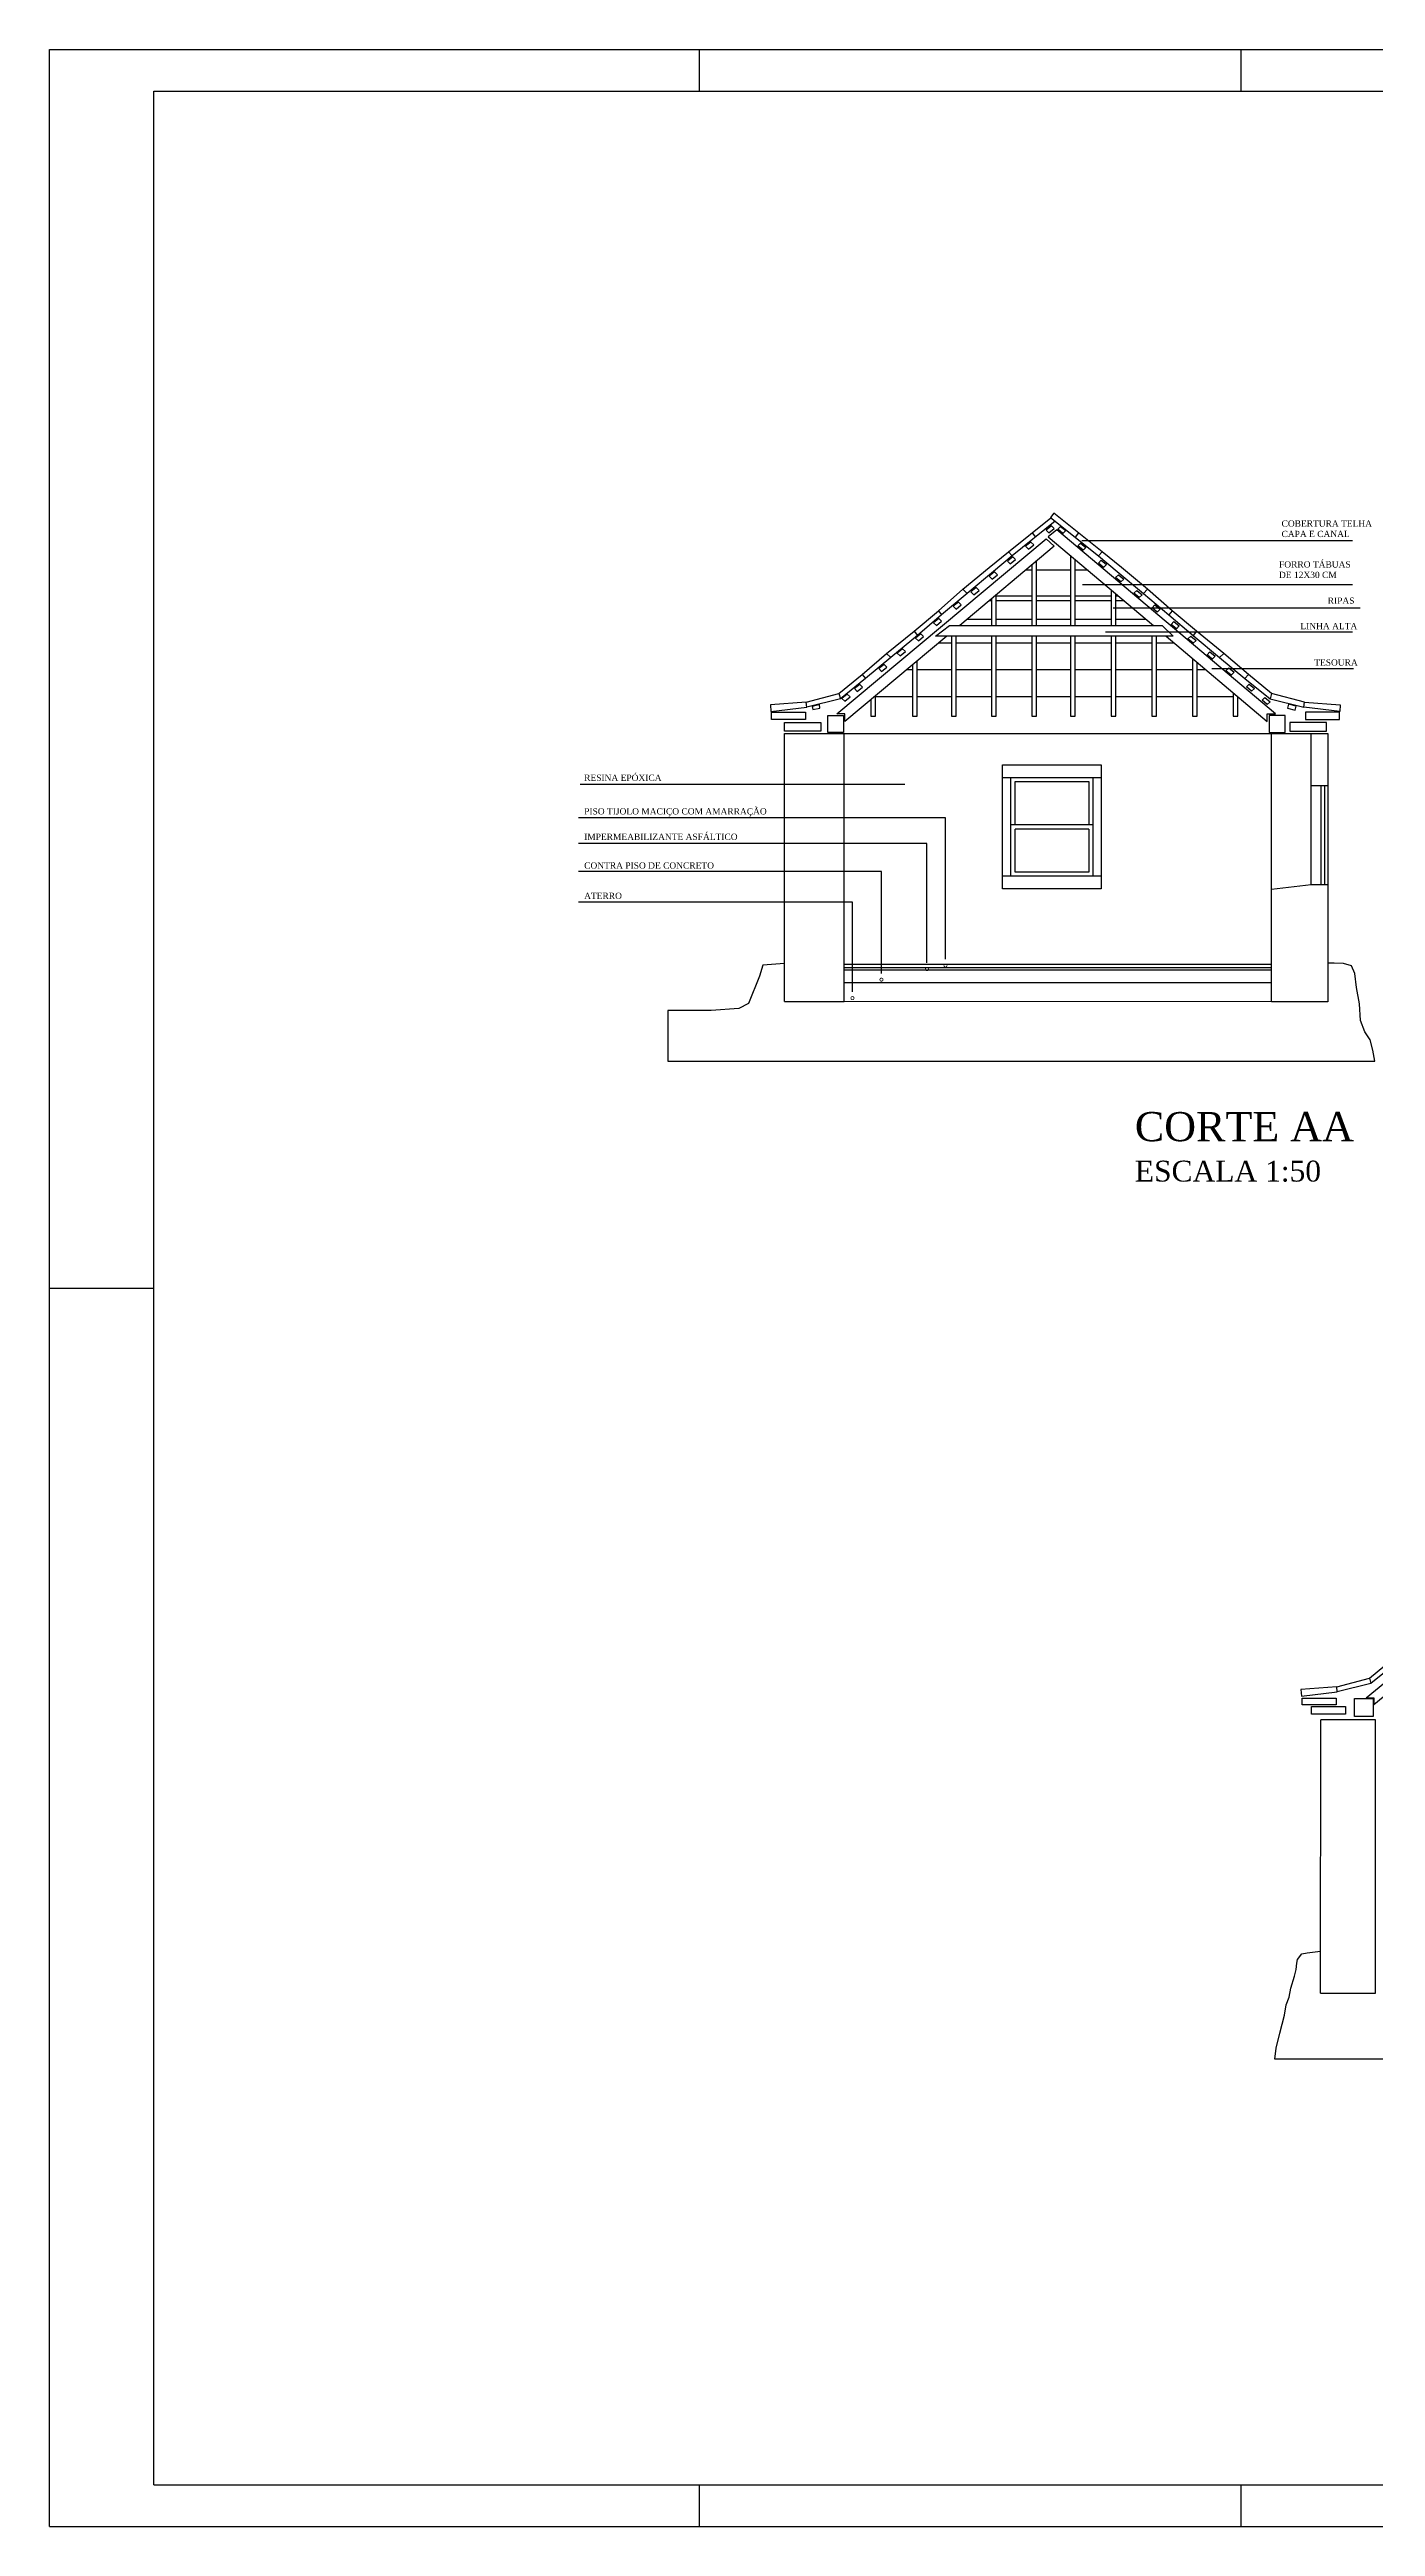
# Model space of a CAD drawing. Extents: x -1236 to 1911, y -280 to 323.
# Drawn here: x -53 to 265, y -271 to 323 of the extents above; entities that cross this region are included whole.
import ezdxf

# ---------------------------------------------------------------- set-up
doc = ezdxf.new("R2010")
doc.units = 0
doc.header["$MEASUREMENT"] = 0
doc.layers.get('0').update_dxf_attribs({"linetype": 'CONTINUOUS'})
for name, color, linetype in [('COBERTURA', 2, 'CONTINUOUS'), ('COTAS', 1, 'CONTINUOUS'), ('ESQUADRIAS', 2, 'CONTINUOUS'), ('MARGEXT', 2, 'CONTINUOUS'), ('MARGINT', 6, 'CONTINUOUS'), ('PAREDE', 1, 'CONTINUOUS'), ('PISO', 1, 'CONTINUOUS'), ('TEXTOS', 3, 'CONTINUOUS')]:
    doc.layers.add(name, color=color, linetype=linetype)
doc.dimstyles.get("Standard").update_dxf_attribs({"dimtxt": 0.18, "dimasz": 0.18, "dimexe": 0.18, "dimexo": 0.0625, "dimgap": 0.09, "dimtad": 0, "dimtih": 1, "dimtoh": 1, "dimdec": 4, "dimzin": 0, "dimdsep": 46, "dimtxsty": 'STANDARD', "dimcen": 0.09, "dimadec": 0, "dimazin": 0, "dimtfac": 1, "dimtdec": 4, "dimtofl": 0, "dimtmove": 0, "dimatfit": 3, "dimfxl": 1, "dimtolj": 1, "dimtzin": 0, "dimarcsym": 0})

# ---------------------------------------------------------------- blocks, each defined once
blk = doc.blocks.new('_DOTSMALL')
at = {"color": 0, "linetype": 'ByBlock', "const_width": 0.5}
blk.add_lwpolyline([(-0.0625, 0, 1), (0.0625, 0, 1)], format="xyb", close=True, dxfattribs=at)

msp = doc.modelspace()

# ---------------------------------------------------------------- linework, layer by layer
at = {"layer": 'COBERTURA', "color": 2}
for p, q in [((177.134163, 202.561327), (187.314985, 210.69496)), ((188.35324, 209.863132), (177.973125, 201.546808)), ((188.014679, 211.794922), (187.204398, 210.78356)), ((187.204398, 210.78356), (198.733355, 201.546808)), ((199.572316, 202.561327), (188.014679, 211.794922)), ((182.786318, 207.07693), (183.603115, 206.057435)), ((193.920162, 207.07693), (193.103364, 206.057435)), ((159.609251, 182.309631), (162.942324, 184.878155)), ((162.942324, 184.878155), (213.985947, 184.878155)), ((213.985947, 184.878155), (216.652407, 182.309631)), ((147.86581, 178.159511), (154.489205, 183.496759)), ((155.284012, 182.482243), (148.925556, 177.189102)), ((154.489205, 183.496759), (155.284012, 182.482243)), ((216.652407, 182.309631), (159.609251, 182.309631)), ((222.217274, 183.496759), (221.422467, 182.482243)), ((221.422467, 182.482243), (227.780923, 177.189102)), ((228.84067, 178.159511), (222.217274, 183.496759)), ((136.438436, 168.559249), (142.002085, 173.146638)), ((142.002085, 173.146638), (147.86581, 178.159511)), ((142.002085, 173.146638), (142.841046, 172.176229)), ((148.925556, 177.189102), (142.841046, 172.176229)), ((147.86581, 178.159511), (148.925556, 177.189102)), ((228.84067, 178.159511), (227.780923, 177.189102)), ((227.780923, 177.189102), (233.865433, 172.176229)), ((234.704395, 173.146638), (228.84067, 178.159511)), ((234.704395, 173.146638), (233.865433, 172.176229)), ((240.268044, 168.559249), (234.704395, 173.146638)), ((128.578681, 166.486103), (120.012428, 165.868568)), ((128.578681, 166.486103), (136.438436, 168.559249)), ((128.711144, 165.295146), (128.578681, 166.486103)), ((136.791685, 167.324182), (128.711144, 165.295146)), ((136.438436, 168.559249), (136.791685, 167.324182)), ((142.841046, 172.176229), (136.791685, 167.324182)), ((233.865433, 172.176229), (239.914795, 167.324182)), ((240.268044, 168.559249), (239.914795, 167.324182)), ((239.914795, 167.324182), (247.995335, 165.295146)), ((248.127799, 166.486103), (240.268044, 168.559249)), ((247.995335, 165.295146), (248.127799, 166.486103)), ((248.127799, 166.486103), (256.694052, 165.868568)), ((120.012428, 165.868568), (120.100737, 164.236517)), ((120.100737, 164.236517), (128.711144, 165.295146)), ((256.605742, 164.236517), (247.995335, 165.295146)), ((256.694052, 165.868568), (256.605742, 164.236517)), ((262.978639, -72.301852), (319.373073, -25.737149)), ((264.815703, -73.897392), (323.142494, -25.737149)), ((263.746018, -67.572822), (269.309668, -62.985433)), ((270.148629, -63.955842), (264.099267, -68.807889)), ((255.886263, -69.645968), (247.32001, -70.263503)), ((247.32001, -70.263503), (247.40832, -71.895554)), ((247.40832, -71.895554), (256.018727, -70.836925)), ((255.886263, -69.645968), (263.746018, -67.572822)), ((256.018727, -70.836925), (255.886263, -69.645968)), ((264.099267, -68.807889), (256.018727, -70.836925)), ((263.746018, -67.572822), (264.099267, -68.807889)), ((262.978639, -72.301852), (264.815703, -72.301852)), ((264.815703, -72.301852), (264.815703, -73.897392))]:
    msp.add_line(p, q, dxfattribs=at)
at = {"layer": 'COBERTURA', "color": 1}
for p, q in [((182.729751, 199.38251), (182.729751, 184.878155)), ((183.838028, 184.878155), (183.838028, 200.310847)), ((192.035194, 201.638543), (192.035194, 184.878155)), ((193.143471, 184.878155), (193.143471, 200.703643)), ((200.517292, 201.788161), (200.517292, 201.937066)), ((201.504878, 200.980132), (201.504878, 201.131003)), ((173.058034, 191.281096), (173.058034, 184.878155)), ((174.166311, 184.878155), (174.166311, 192.209432)), ((201.797301, 193.403603), (201.797301, 184.878155)), ((202.905577, 184.878155), (202.905577, 192.468703)), ((211.5095, 185.210762), (211.5095, 184.878155)), ((163.454217, 182.309631), (163.454217, 163.148074)), ((164.562494, 163.148074), (164.562494, 182.309631)), ((173.058034, 182.309631), (173.058034, 163.148074)), ((174.166311, 163.148074), (174.166311, 182.309631)), ((182.729751, 182.309631), (182.729751, 163.148074)), ((183.838028, 163.148074), (183.838028, 182.309631)), ((192.035194, 182.309631), (192.035194, 163.148074)), ((193.143471, 163.148074), (193.143471, 182.309631)), ((201.797301, 182.309631), (201.797301, 163.148074)), ((202.905577, 163.148074), (202.905577, 182.309631)), ((211.5095, 182.309631), (211.5095, 163.148074)), ((212.617777, 163.148074), (212.617777, 182.309631)), ((154.098864, 175.400141), (154.098864, 163.148074)), ((155.20714, 163.148074), (155.20714, 176.328477)), ((221.271606, 176.975822), (221.271606, 163.148074)), ((222.379883, 163.148074), (222.379883, 176.040922)), ((144.114291, 167.036666), (144.114291, 163.148074)), ((145.222568, 163.148074), (145.222568, 167.965002)), ((231.078909, 168.702756), (231.078909, 163.148074)), ((232.187186, 163.148074), (232.187186, 167.767856)), ((144.114291, 163.148074), (145.222568, 163.148074)), ((154.098864, 163.148074), (155.20714, 163.148074)), ((163.454217, 163.148074), (164.562494, 163.148074)), ((173.058034, 163.148074), (174.166311, 163.148074)), ((182.729751, 163.148074), (183.838028, 163.148074)), ((192.035194, 163.148074), (193.143471, 163.148074)), ((201.797301, 163.148074), (202.905577, 163.148074)), ((211.5095, 163.148074), (212.617777, 163.148074)), ((221.271606, 163.148074), (222.379883, 163.148074)), ((231.078909, 163.148074), (232.187186, 163.148074))]:
    msp.add_line(p, q, dxfattribs=at)
for points in [[(186.157688, 207.77372), (186.847595, 207.092736), (188.105702, 208.132341), (187.430901, 208.794945), (186.157688, 207.77372)], [(190.888587, 207.636189), (190.19868, 206.955206), (188.940573, 207.994811), (189.615374, 208.657415), (190.888587, 207.636189)], [(181.246849, 203.877057), (181.936756, 203.196073), (183.194863, 204.235678), (182.520062, 204.898282), (181.246849, 203.877057)], [(195.707633, 203.601996), (195.017726, 202.921013), (193.75962, 203.960618), (194.43442, 204.623222), (195.707633, 203.601996)], [(172.510868, 196.706517), (173.200775, 196.025534), (174.458882, 197.065139), (173.784081, 197.727743), (172.510868, 196.706517)], [(176.870957, 200.328122), (177.560864, 199.647139), (178.81897, 200.686743), (178.14417, 201.349348), (176.870957, 200.328122)], [(200.639546, 199.502578), (199.949639, 198.821595), (198.691532, 199.8612), (199.366333, 200.523804), (200.639546, 199.502578)], [(204.770159, 196.018504), (204.080252, 195.33752), (202.822145, 196.377125), (203.496946, 197.03973), (204.770159, 196.018504)], [(163.851914, 189.482576), (164.541821, 188.801593), (165.799927, 189.841198), (165.125127, 190.503802), (163.851914, 189.482576)], [(168.104882, 192.947384), (168.79479, 192.266401), (170.052896, 193.306006), (169.378095, 193.96861), (168.104882, 192.947384)], [(209.176144, 192.259371), (208.486237, 191.578387), (207.22813, 192.617992), (207.902931, 193.280597), (209.176144, 192.259371)], [(159.124657, 185.540072), (159.814564, 184.859088), (161.072671, 185.898693), (160.39787, 186.561298), (159.124657, 185.540072)], [(213.536233, 188.775296), (212.846326, 188.094313), (211.588219, 189.133917), (212.26302, 189.796522), (213.536233, 188.775296)], [(218.103266, 184.789877), (217.413359, 184.108893), (216.155252, 185.148498), (216.830053, 185.811103), (218.103266, 184.789877)], [(150.43721, 178.255293), (151.127117, 177.57431), (152.385224, 178.613914), (151.710423, 179.276519), (150.43721, 178.255293)], [(154.810464, 181.872624), (155.500371, 181.19164), (156.758478, 182.231245), (156.083677, 182.89385), (154.810464, 181.872624)], [(222.142086, 181.305802), (221.452179, 180.624819), (220.194073, 181.664423), (220.868873, 182.327028), (222.142086, 181.305802)], [(226.731654, 177.500826), (226.041747, 176.819842), (224.78364, 177.859447), (225.458441, 178.522052), (226.731654, 177.500826)], [(145.985328, 174.542004), (146.675235, 173.86102), (147.933342, 174.900625), (147.258541, 175.563229), (145.985328, 174.542004)], [(231.252652, 173.668782), (230.562745, 172.987798), (229.304638, 174.027403), (229.979439, 174.690008), (231.252652, 173.668782)], [(137.173358, 167.390483), (137.863265, 166.709499), (139.121372, 167.749104), (138.446571, 168.411709), (137.173358, 167.390483)], [(140.156578, 169.728479), (140.846485, 169.047496), (142.104591, 170.0871), (141.429791, 170.749705), (140.156578, 169.728479)], [(236.163488, 169.77212), (235.473581, 169.091137), (234.215474, 170.130742), (234.890275, 170.793346), (236.163488, 169.77212)], [(239.926933, 166.608947), (239.237026, 165.927964), (237.97892, 166.967569), (238.65372, 167.630173), (239.926933, 166.608947)], [(130.049399, 165.471089), (130.190006, 164.72206), (131.87726, 165.04976), (131.783523, 165.89242), (130.049399, 165.471089)], [(244.349407, 166.048552), (244.075617, 165.05502), (245.911443, 164.550747), (246.186818, 165.559295), (244.349407, 166.048552)]]:
    msp.add_lwpolyline(points, dxfattribs=at)
at = {"layer": 'COBERTURA', "color": 2}
for points in [[(172.497791, 198.76791), (177.134163, 202.561327), (177.973125, 201.546808), (173.513377, 197.841611)], [(204.208689, 198.76791), (199.572316, 202.561327), (198.733355, 201.546808), (203.193103, 197.841611)], [(166.211917, 193.627862), (172.497791, 198.76791)], [(173.513377, 197.841611), (167.183348, 192.525126)], [(203.193103, 197.841611), (209.523131, 192.525126)], [(210.494563, 193.627862), (204.208689, 198.76791)], [(160.295025, 188.422941), (166.211917, 193.627862), (167.183348, 192.525126), (161.089832, 187.408425)], [(216.411455, 188.422941), (210.494563, 193.627862), (209.523131, 192.525126), (215.616648, 187.408425)], [(154.489205, 183.496759), (160.295025, 188.422941), (161.089832, 187.408425), (155.284012, 182.482243)], [(222.217274, 183.496759), (216.411455, 188.422941), (215.616648, 187.408425), (221.422467, 182.482243)]]:
    msp.add_lwpolyline(points, dxfattribs=at)
for points in [[(247.584201, -72.3798), (255.800833, -72.3798), (255.800833, -73.928332), (247.584201, -73.928332)], [(249.832146, -74.392891), (257.971262, -74.392891), (257.971262, -76.173702), (249.832146, -76.173702)], [(260.172991, -72.457226), (264.668884, -72.457226), (264.668884, -76.793113), (260.172991, -76.793113)]]:
    msp.add_lwpolyline(points, close=True, dxfattribs=at)
at = {"layer": 'ESQUADRIAS', "color": 2}
for p, q in [((175.70073, 151.431125), (199.382256, 151.431125)), ((175.70073, 121.732704), (175.70073, 151.431125)), ((199.382256, 151.431125), (199.382256, 121.732704)), ((175.70073, 148.431125), (199.382256, 148.431125)), ((177.70073, 124.732704), (177.70073, 148.431125)), ((178.70073, 147.431125), (196.382256, 147.431125)), ((178.70073, 137.042289), (178.70073, 147.431125)), ((196.382256, 147.431125), (196.382256, 137.042289)), ((197.382256, 148.431125), (197.382256, 124.732704)), ((197.382256, 137.042289), (177.70073, 137.042289)), ((196.382256, 136.042289), (178.70073, 136.042289)), ((178.70073, 125.732704), (178.70073, 136.042289)), ((196.382256, 136.042289), (196.382256, 125.732704)), ((196.382256, 125.732704), (178.70073, 125.732704)), ((199.382256, 124.732704), (175.70073, 124.732704)), ((199.382256, 121.732704), (175.70073, 121.732704))]:
    msp.add_line(p, q, dxfattribs=at)
for points in [[(252.194495, 122.799286), (252.194495, 146.492496)], [(252.943971, 146.492496), (252.943971, 122.799286)]]:
    msp.add_lwpolyline(points, dxfattribs=at)
at = {"layer": 'MARGEXT'}
for p, q in [((-52.999999, -271), (-52.999999, 323)), ((-52.999999, 323), (788.000001, 323)), ((103.000001, 313), (103.000001, 323)), ((233.000001, 313), (233.000001, 323)), ((-52.999999, 26), (-27.999999, 26)), ((103.000001, -271), (103.000001, -261)), ((233.000001, -271), (233.000001, -261)), ((-52.999999, -271), (788.000001, -271))]:
    msp.add_line(p, q, dxfattribs=at)
at = {"layer": 'MARGINT'}
for p, q in [((-27.999999, -261), (-27.999999, 313)), ((-27.999999, 313), (778.000001, 313)), ((-27.999999, -261), (778.000001, -261))]:
    msp.add_line(p, q, dxfattribs=at)
at = {"layer": 'PAREDE', "color": 2}
for p, q in [((135.932071, 163.707099), (186.146393, 205.676328)), ((188.103743, 203.883979), (165.414007, 184.878155)), ((186.146393, 205.676328), (188.103743, 203.883979)), ((188.725909, 207.846916), (186.673687, 206.161306)), ((186.673687, 206.161306), (211.903789, 184.878155)), ((241.192492, 163.707099), (188.725909, 207.846916)), ((162.347625, 182.309631), (137.889181, 161.822266)), ((214.948644, 182.309631), (239.235382, 161.822266)), ((137.889181, 163.723242), (135.932071, 163.707099)), ((137.889181, 161.822266), (137.889181, 163.723242)), ((239.235382, 163.723242), (241.192492, 163.707099)), ((239.235382, 161.822266), (239.235382, 163.723242))]:
    msp.add_line(p, q, dxfattribs=at)
at = {"layer": 'PAREDE', "color": 7}
for p, q in [((123.338828, 158.971369), (253.785735, 158.971369)), ((253.785735, 158.971369), (253.785735, 94.653964)), ((240.251061, 94.653964), (240.251061, 121.613464))]:
    msp.add_line(p, q, dxfattribs=at)
at = {"layer": 'PAREDE', "color": 2}
for points in [[(120.223499, 164.12099), (128.378649, 164.12099), (128.378649, 162.349995), (120.223499, 162.349995)], [(123.355549, 161.582565), (132.10165, 161.582565), (132.10165, 159.516405), (123.355549, 159.516405)], [(133.75632, 163.294527), (137.538416, 163.294527), (137.538416, 159.221241), (133.75632, 159.221241)], [(243.488464, 163.294527), (239.706368, 163.294527), (239.706368, 159.221241), (243.488464, 159.221241)], [(253.418912, 161.582565), (244.672811, 161.582565), (244.672811, 159.516405), (253.418912, 159.516405)], [(256.550962, 164.12099), (248.395812, 164.12099), (248.395812, 162.349995), (256.550962, 162.349995)]]:
    msp.add_lwpolyline(points, close=True, dxfattribs=at)
at = {"layer": 'PAREDE', "color": 7}
for points in [[(123.338828, 94.73751), (123.338828, 158.971369)], [(252.008967, -143.10651), (252.097715, -77.567379)]]:
    msp.add_lwpolyline(points, dxfattribs=at)
at = {"layer": 'PISO', "color": 1}
for p, q in [((182.729751, 198.117374), (181.219393, 198.117374)), ((192.035194, 198.117374), (183.838028, 198.117374)), ((196.209363, 198.117374), (193.143471, 198.117374)), ((173.058034, 190.757703), (172.433192, 190.757703)), ((182.729751, 191.916177), (173.816214, 191.916177)), ((182.729751, 190.757703), (174.166311, 190.757703)), ((192.035194, 191.916177), (183.838028, 191.916177)), ((192.035194, 190.757703), (183.838028, 190.757703)), ((201.797301, 191.916177), (193.143471, 191.916177)), ((201.797301, 190.757703), (193.143471, 190.757703)), ((203.560569, 191.916177), (202.905577, 191.916177)), ((204.933881, 190.757703), (202.905577, 190.757703)), ((173.058034, 186.332766), (167.150567, 186.332766)), ((182.729751, 186.332766), (174.166311, 186.332766)), ((192.035194, 186.332766), (183.838028, 186.332766)), ((201.797301, 186.332766), (193.143471, 186.332766)), ((210.179421, 186.332766), (202.905577, 186.332766))]:
    msp.add_line(p, q, dxfattribs=at)
at = {"layer": 'PISO', "color": 7}
for p, q in [((249.75709, 122.799286), (249.75709, 158.971369)), ((253.785735, 94.653964), (240.251061, 94.653964)), ((265.19878, -143.10651), (265.19878, -77.567379)), ((252.008967, -143.10651), (265.19878, -143.10651))]:
    msp.add_line(p, q, dxfattribs=at)
at = {"layer": 'PISO', "color": 1}
for points in [[(163.454217, 180.611286), (160.320089, 180.611286)], [(173.058034, 180.611286), (164.562494, 180.611286)], [(182.729751, 180.611286), (174.166311, 180.611286)], [(192.035194, 180.611286), (183.838028, 180.611286)], [(201.797301, 180.611286), (193.143471, 180.611286)], [(211.5095, 180.611286), (202.905577, 180.611286)], [(216.961947, 180.611286), (212.617777, 180.611286)], [(154.098864, 174.244952), (152.719763, 174.244952)], [(163.454217, 174.244952), (155.20714, 174.244952)], [(173.058034, 174.244952), (164.562494, 174.244952)], [(182.729751, 174.244952), (174.166311, 174.244952)], [(192.035194, 174.244952), (183.838028, 174.244952)], [(201.797301, 174.244952), (193.143471, 174.244952)], [(211.5095, 174.244952), (202.905577, 174.244952)], [(221.271606, 174.244952), (212.617777, 174.244952)], [(224.508915, 174.244952), (222.379883, 174.244952)], [(154.098864, 167.767856), (145.222568, 167.767856)], [(163.454217, 167.767856), (155.20714, 167.767856)], [(173.058034, 167.767856), (164.562494, 167.767856)], [(182.729751, 167.767856), (174.166311, 167.767856)], [(192.035194, 167.767856), (183.838028, 167.767856)], [(201.797301, 167.767856), (193.143471, 167.767856)], [(211.5095, 167.767856), (202.905577, 167.767856)], [(221.271606, 167.767856), (212.617777, 167.767856)], [(231.078909, 167.767856), (222.379883, 167.767856)], [(240.251061, 103.607999), (137.660787, 103.607999)]]:
    msp.add_lwpolyline(points, dxfattribs=at)
at = {"layer": 'PISO', "color": 7}
for points in [[(123.338828, 94.73751), (137.660787, 94.73751), (137.660787, 158.971369)], [(249.75709, 146.492496), (253.785735, 146.492496)], [(240.251061, 121.613464), (249.75709, 122.799286), (253.785735, 122.799286)], [(123.338828, 103.812746), (118.208875, 103.446706), (117.349638, 100.749084), (114.771924, 94.250268), (112.439708, 93.024078), (105.811301, 92.5336), (99.428392, 92.5336), (95.377698, 92.5336), (95.377698, 80.394304), (265.029916, 80.394304), (264.593798, 83.02206), (263.896004, 85.548892), (262.674873, 87.465798), (261.628187, 90.166894), (261.366515, 94.174972), (260.668725, 98.095917), (260.225322, 101.450268), (259.440309, 103.280043), (257.521384, 103.802836), (255.253563, 103.889967), (253.785735, 103.889967)], [(240.251061, 94.653964), (137.660787, 94.73751)], [(265.19878, -77.567379), (252.097715, -77.567379)], [(241.053632, -158.926482), (241.369618, -156.318803), (242.254384, -152.720337), (243.32874, -148.3643), (243.771123, -145.902193), (244.466294, -144.071395), (244.908674, -141.924942), (245.735309, -139.036705), (246.177692, -137.3953), (246.304086, -135.880156), (246.493678, -135.059454), (247.504835, -133.670573), (248.831981, -133.418049), (252.022617, -133.026099)], [(460.034533, -158.926482), (241.053632, -158.926482)]]:
    msp.add_lwpolyline(points, dxfattribs=at)
at = {"layer": 'PISO', "color": 3}
msp.add_lwpolyline([(240.251061, 121.613464), (240.251061, 158.971369)], dxfattribs=at)
at = {"layer": 'PISO', "color": 2}
for points in [[(240.251061, 102.754778), (137.660787, 102.754778)], [(240.251061, 102.254778), (137.660787, 102.254778)], [(240.251061, 99.171251), (137.660787, 99.171251)]]:
    msp.add_lwpolyline(points, dxfattribs=at)
at = {"layer": 'TEXTOS', "color": 3}
for p, q in [((162.002468, 138.770786), (73.927828, 138.770786)), ((162.002468, 104.841783), (162.002468, 138.770786)), ((157.569179, 132.599121), (73.927828, 132.599121)), ((157.569179, 103.956063), (157.569179, 132.599121)), ((146.633741, 125.875079), (73.927828, 125.875079)), ((146.633741, 101.446505), (146.633741, 125.875079)), ((139.68825, 118.516688), (73.927828, 118.516688)), ((139.68825, 97.017887), (139.68825, 118.516688))]:
    msp.add_line(p, q, dxfattribs=at)

# ---------------------------------------------------------------- block references
at = {"layer": 'COTAS', "color": 1, "xscale": 1.5, "yscale": 1.5, "zscale": 1.5, "rotation": 270}
for p in [(157.569179, 102.456063), (162.002468, 103.341783), (139.68825, 95.517887), (146.633741, 99.946505)]:
    msp.add_blockref('_DOTSMALL', p, dxfattribs=at)

# ---------------------------------------------------------------- texts
at = {"layer": 'TEXTOS', "attachment_point": 1}
for s, insert, char_height, width in [('\\fTimes New Roman|b0|i0|c0|p18;COBERTURA TELHA CAPA E CANAL', (242.651819, 210.080655), 1.5, 26.57907395), ('\\fTimes New Roman|b0|i0|c0|p18;FORRO TÁBUAS DE 12X30 CM', (242.056812, 200.269074), 1.5, 17.9662), ('\\fTimes New Roman|b0|i0|c0|p18;RIPAS', (253.733244, 191.584806), 1.5, 17.9662), ('\\fTimes New Roman|b0|i0|c0|p18;LINHA ALTA', (247.170518, 185.487755), 1.5, 17.9662), ('\\fTimes New Roman|b0|i0|c0|p18;TESOURA', (250.498477, 176.755253), 1.5, 17.9662), ('\\fTimes New Roman|b0|i0|c0|p18;RESINA EPÓXICA', (75.300163, 149.114575), 1.5, 26.5791), ('\\fTimes New Roman|b0|i0|c0|p18;PISO TIJOLO MACIÇO COM AMARRAÇÃO', (75.300163, 141.060646), 1.5, 49.51209054), ('\\fTimes New Roman|b0|i0|c0|p18;IMPERMEABILIZANTE ASFÁLTICO', (75.300163, 134.955247), 1.5, 47.17139793), ('\\fTimes New Roman|b0|i0|c0|p18;CONTRA PISO DE CONCRETO', (75.300163, 128.070438), 1.5, 39.49909772), ('\\fTimes New Roman|b0|i0|c0|p18;ATERRO', (75.300163, 120.795919), 1.5, 26.5791), ('\\fTimes New Roman|b0|i0|c0|p18;CORTE AA\\P\\H5;ESCALA 1:50', (207.446057, 68.201091), 7, 64.50475711)]:
    msp.add_mtext(s, dxfattribs=dict(at, insert=insert, char_height=char_height, width=width))

# ---------------------------------------------------------------- leaders
at = {"layer": 'TEXTOS'}
for points in [[(194.73118, 205.258575), (259.694658, 205.258575)], [(194.889026, 194.694931), (259.694658, 194.694931)], [(202.28726, 189.080114), (261.516688, 189.080114)], [(200.413161, 183.342944), (259.642589, 183.342944)], [(225.927558, 174.551457), (259.945603, 174.551457)]]:
    msp.add_leader(points, dimstyle='STANDARD', override={"dimscale": 1}, dxfattribs=at)
at = {"layer": 'TEXTOS', "color": 3}
msp.add_leader([(152.276125, 146.744337), (74.357189, 146.744337)], dimstyle='STANDARD', override={"dimscale": 1}, dxfattribs=at)

doc.saveas('drawing.dxf')
